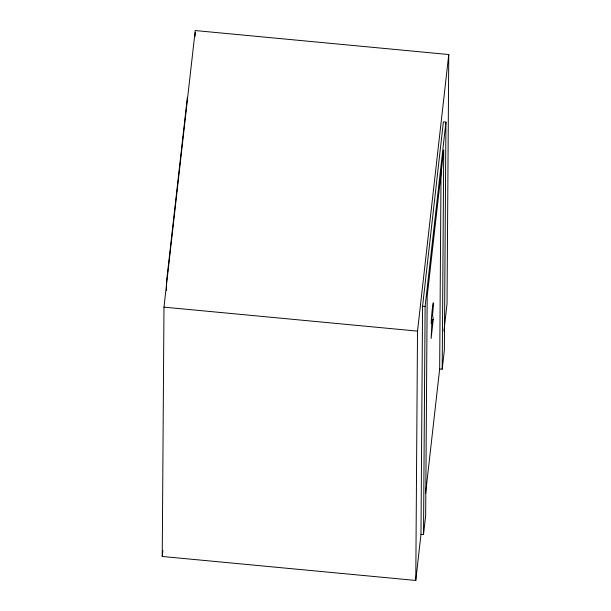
<?xml version="1.0" encoding="UTF-8"?>
<svg xmlns="http://www.w3.org/2000/svg" width="611" height="611" viewBox="0 0 611 611"><rect width="100%" height="100%" fill="white"/><g stroke="black" fill="none" stroke-linecap="round" stroke-linejoin="round"><path stroke-width="0.92" d="M441.058 169.659L439.66 368.983L442.196 369.22L444.35 350.195L445.938 122.093L443.403 121.849L422.575 306.248L420.979 534.35L415.778 580.45L162.236 556.468L163.977 307.142L195.222 30.55L448.764 54.532L447.023 303.858L443.937 331.139M166.444 290.615L166.505 282.022L187.333 97.63M195.184 36.263L195.215 32.452M415.778 580.45L417.519 331.124L448.764 54.532M420.979 534.35L423.515 534.594L425.111 306.485L445.938 122.093M442.196 369.22L443.731 149.871L427.196 296.22L425.668 515.562L423.515 534.594M162.236 556.468L162.877 550.824M433.268 319.446L431.114 338.517L431.992 319.958A10.54 0.42 -84.6 0 1 431.435 318.545A10.54 0.42 -84.6 0 1 433.199 302.926A10.54 0.42 -84.6 0 1 432.55 315.024L433.268 319.446L431.419 319.27M425.584 493.612L439.66 368.983M422.575 306.248L425.111 306.485M163.977 307.142L417.519 331.124"/></g></svg>
